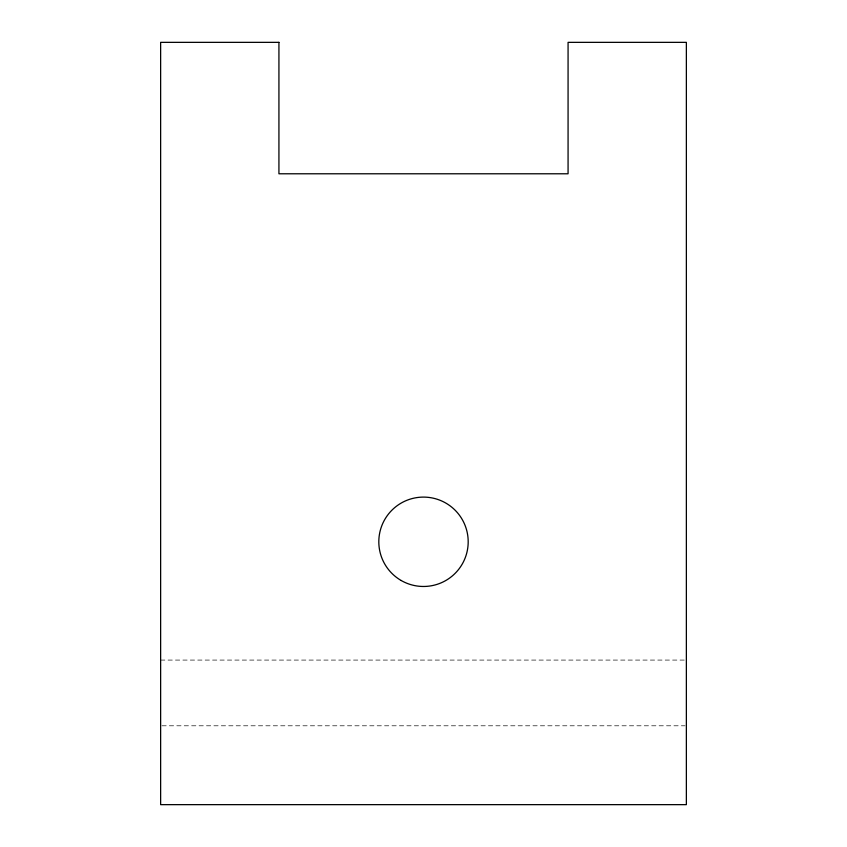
<?xml version="1.0" encoding="UTF-8"?>
<svg xmlns="http://www.w3.org/2000/svg" width="847" height="847" viewBox="0 0 847 847"><rect width="100%" height="100%" fill="white"/><g stroke="black" fill="none" stroke-linecap="round" stroke-linejoin="round"><path stroke-width="0.64" stroke-dasharray="4.24 3.18" d="M160.634 660.078L685.043 660.078M161.957 725.794L685.043 725.794"/><path stroke-width="1.27" d="M278.928 42.35L160.634 42.35L160.634 804.65L686.366 804.65L686.366 42.35L568.072 42.35L568.072 173.783L278.928 173.783L278.928 42.35M401.16 580.491A44.69 44.69 0 0 0 468.19 541.784A44.69 44.69 0 0 0 401.16 503.086A44.69 44.69 0 0 0 401.16 580.491"/></g></svg>
